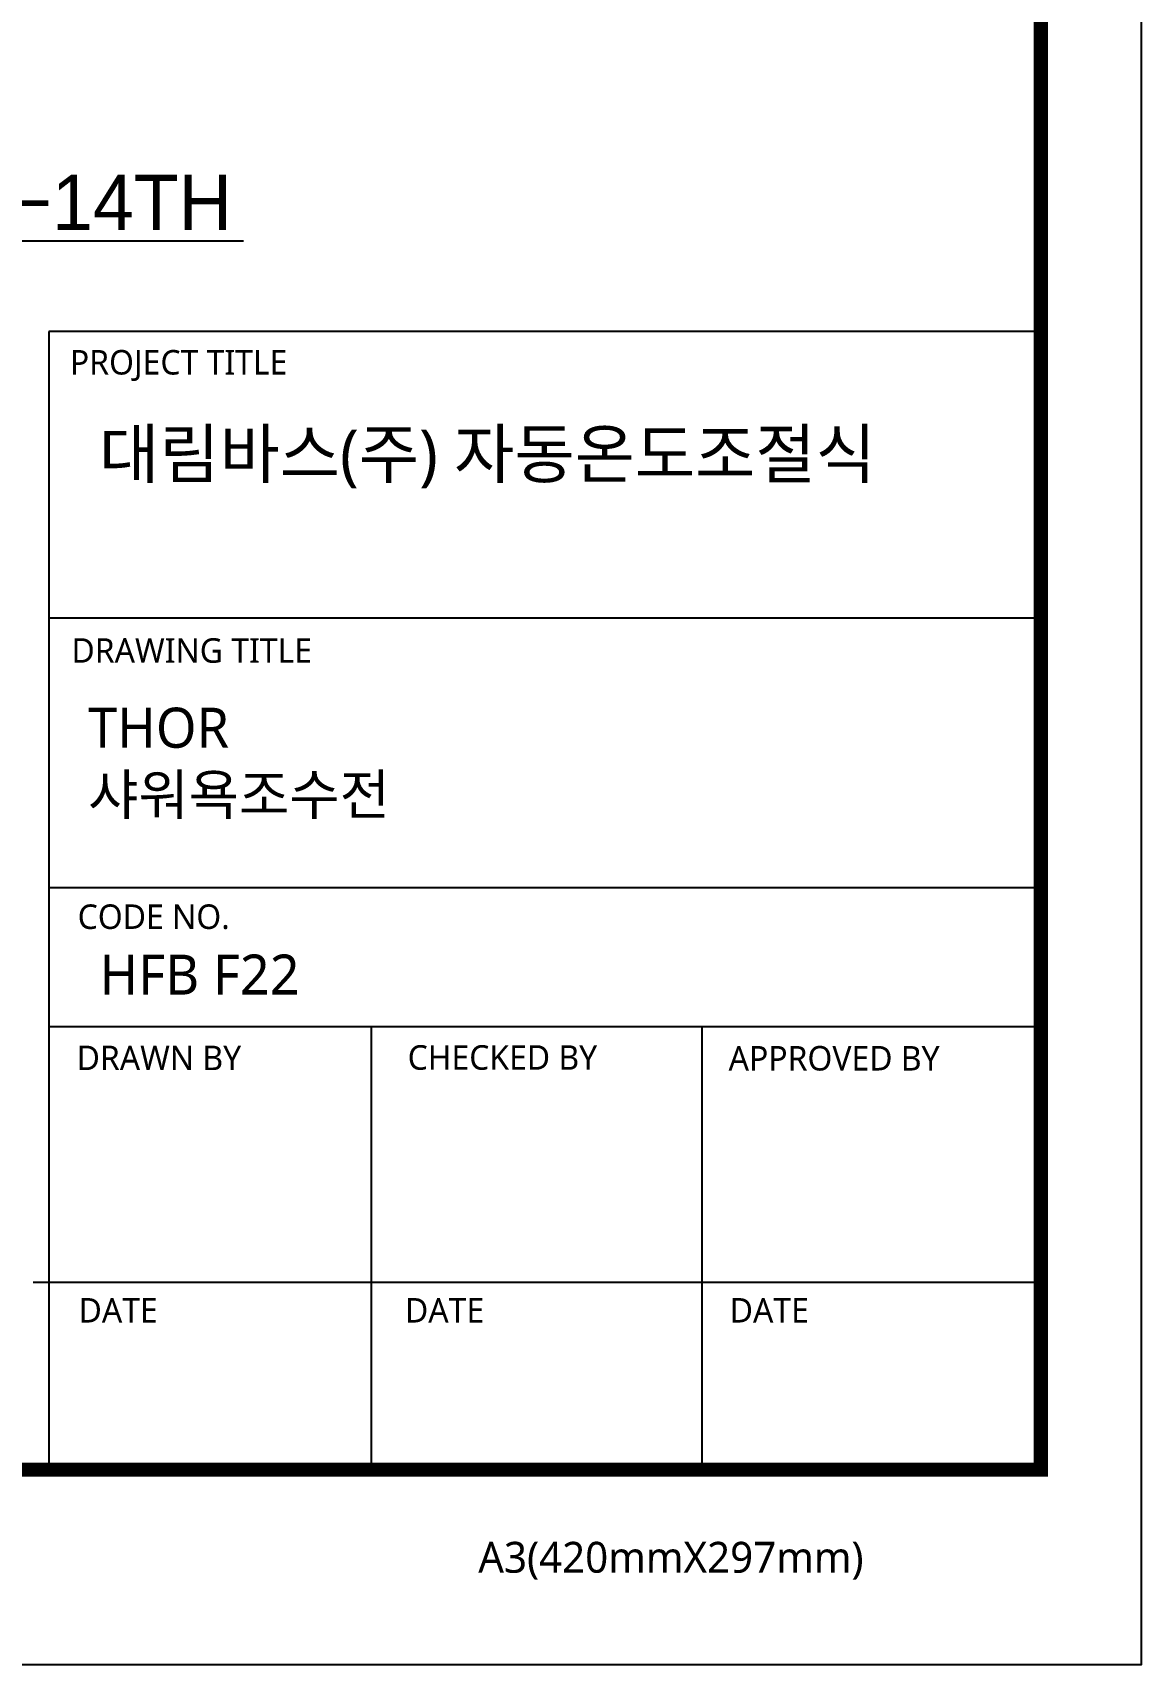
# Model space of a CAD drawing. Extents: x 6534 to 7663, y 0 to 827.
# Drawn here: x 7461.3 to 7662.8, y 0 to 296.7 of the extents above; entities that cross this region are included whole.
import ezdxf
from ezdxf import colors
from ezdxf.entities.mleader import LeaderData, LeaderLine
from ezdxf.math import Vec2, Vec3

# ---------------------------------------------------------------- set-up
doc = ezdxf.new("R2010")
doc.units = 0
doc.header["$LTSCALE"] = 30
doc.header["$MEASUREMENT"] = 0
doc.layers.get('0').update_dxf_attribs({"linetype": 'CONTINUOUS'})
doc.styles.add('Daelim Dimension', font='NanumGothic.ttf')
doc.styles.get("Standard").update_dxf_attribs({"font": 'SYMBOL'})

msp = doc.modelspace()

# ---------------------------------------------------------------- linework, layer by layer
at = {"color": 5, "ltscale": 40}
for p, q in [((7644.57, 242.36), (7464.23, 242.36)), ((7644.57, 190.24), (7464.23, 190.24)), ((7644.57, 190.24), (7464.23, 190.24)), ((7644.57, 141.2), (7464.23, 141.2)), ((7644.57, 141.2), (7464.23, 141.2)), ((7644.57, 115.91), (7464.23, 115.91)), ((7644.57, 115.91), (7464.23, 115.91)), ((7522.8, 115.91), (7522.8, 35.4)), ((7582.92, 115.91), (7582.92, 35.4)), ((7644.57, 69.4), (7461.38, 69.4)), ((7644.57, 69.4), (7465.63, 69.4)), ((7644.57, 35.4), (7490.02, 35.4))]:
    msp.add_line(p, q, dxfattribs=at)
at = {"color": 5, "ltscale": 0.5}
msp.add_line((7464.23, 242.36), (7464.23, 34.31), dxfattribs=at)
at = {"ltscale": 0.5}
msp.add_lwpolyline([(6534.42, 0), (7662.82, 0), (7662.82, 826.8), (6534.42, 826.8)], close=True, dxfattribs=at)
at = {"color": 5, "linetype": 'ByBlock', "lineweight": 200, "const_width": 2.6}
msp.add_lwpolyline([(6552.57, 35.4), (7644.57, 35.4), (7644.57, 807.6), (6552.57, 807.6)], close=True, dxfattribs=at)

# ---------------------------------------------------------------- texts
at = {"color": 5, "ltscale": 40, "style": 'Daelim Dimension'}
for s, height, p in [('PROJECT TITLE', 4.453, (7468.04, 234.51)), ('DRAWING TITLE', 4.453, (7468.33, 182.11)), ('CODE NO.', 4.453, (7469.45, 133.71)), ('DRAWN BY', 4.453, (7469.27, 108.04)), ('CHECKED BY', 4.453, (7529.44, 108.12)), ('APPROVED BY', 4.453, (7587.79, 107.97)), ('DATE', 4.453, (7469.62, 62.14)), ('DATE', 4.453, (7528.96, 62.14)), ('DATE', 4.453, (7587.99, 62.14)), ('A3(420mmX297mm)', 5.6201, (7542.28, 16.66))]:
    msp.add_text(s, height=height, dxfattribs=at).set_placement(p)
at = {"attachment_point": 1, "style": 'Daelim Dimension'}
for s, insert, char_height, width in [('대림바스(주) 자동온도조절식', (7473.34, 224.46), 8.7291, 140.2959), (' THOR\\P 샤워욕조수전 ', (7468.89, 173.94), 7.287, 122.6352), ('HFB F22', (7473.42, 129.06), 7.287, 122.6352)]:
    msp.add_mtext(s, dxfattribs=dict(at, insert=insert, char_height=char_height, width=width))

# ---------------------------------------------------------------- leaders
at = {"ltscale": 0.5}
ml = msp.add_multileader_mtext('Standard', dxfattribs=at)
ml.set_content('G1/2-14TH', color=256)
ml.set_leader_properties(color=5)
ml.build(insert=Vec2(0, 0))
ml.multileader.update_dxf_attribs({"text_left_attachment_type": 6, "text_right_attachment_type": 6, "dogleg_length": 0.36, "arrow_head_size": 5})
ctx = ml.context
ctx.base_point, ctx.char_height, ctx.arrow_head_size, ctx.landing_gap_size, ctx.plane_origin = Vec3(7430.93, 258.82), 10, 5, 0.09, Vec3(7415.4, 213.77)
ctx.left_attachment, ctx.right_attachment = 6, 6
notes = []
notes.append((ctx, [(0, (1, 1, 0), (7430.57, 258.82), (1, 0), 0.36, [(0, [(7405.71, 183.45)], 0, [])])]))
ctx.mtext.insert, ctx.mtext.flow_direction = Vec3(7431.02, 270.82), 5
for ctx, leaders in notes:
    for number, flags, end, landing, length, lines in leaders:
        leader = LeaderData()
        leader.index, (leader.has_last_leader_line, leader.has_dogleg_vector, leader.attachment_direction) = number, flags
        leader.last_leader_point, leader.dogleg_vector, leader.dogleg_length = Vec3(end), Vec3(landing), length
        for number, points, colour, breaks in lines:
            line = LeaderLine()
            line.index, line.vertices, line.color, line.breaks = number, Vec3.list(points), colors.encode_raw_color(colour), breaks
            leader.lines.append(line)
        ctx.leaders.append(leader)

doc.saveas('drawing.dxf')
